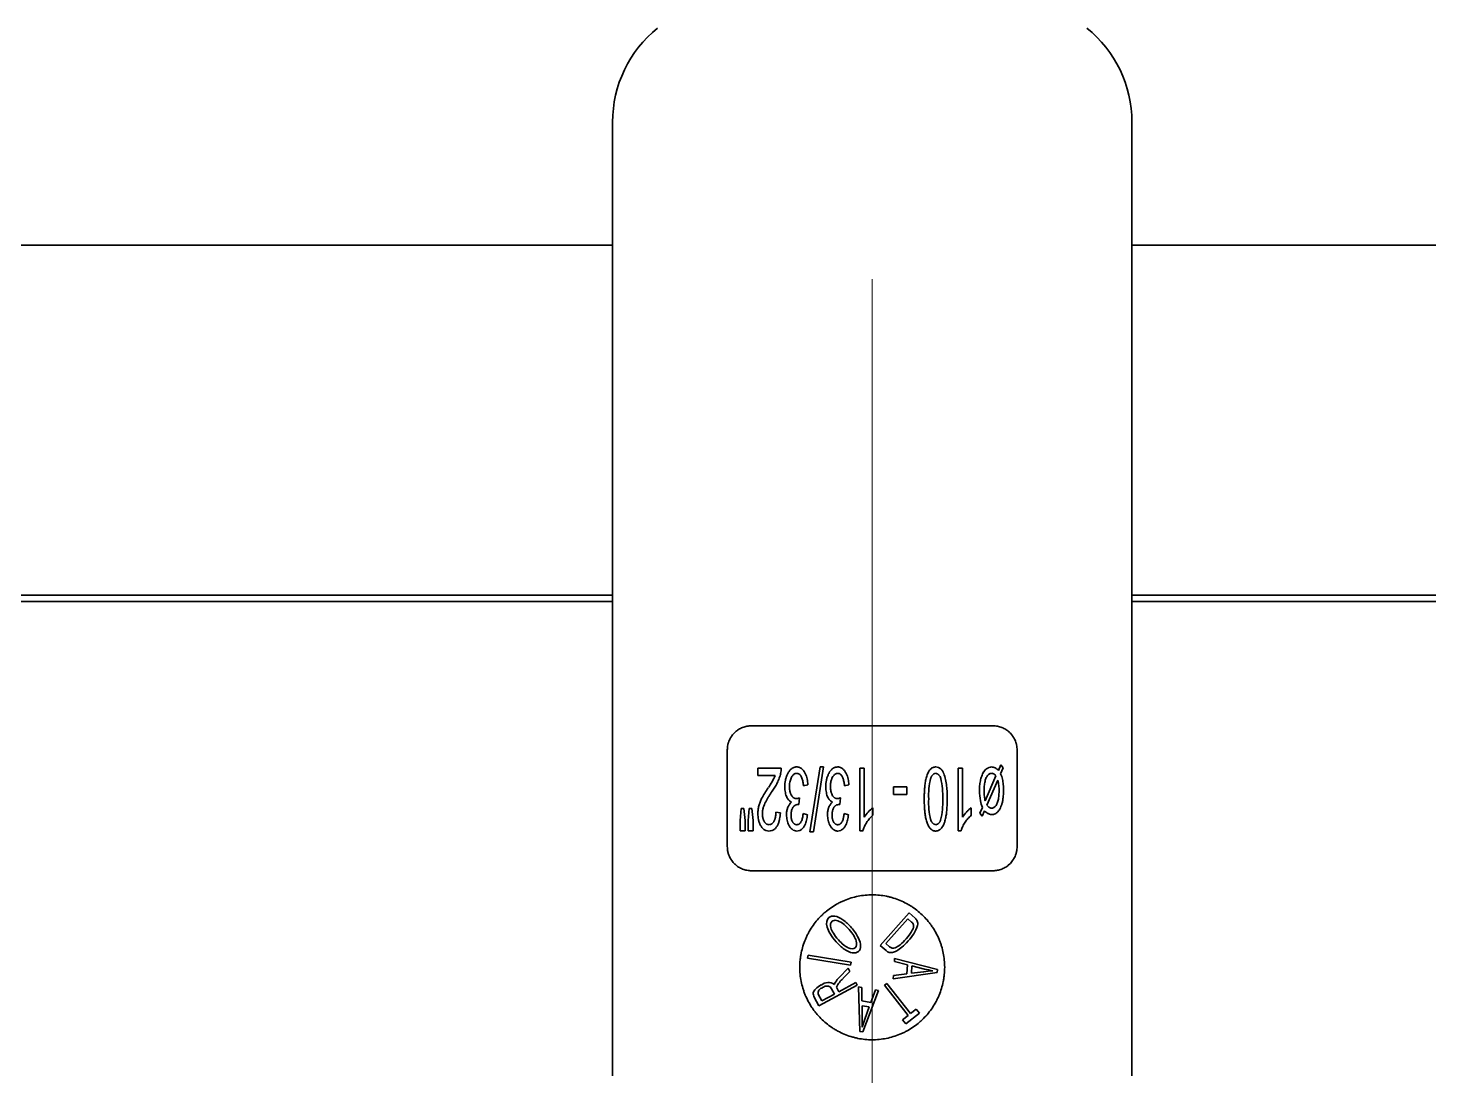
# Model space of a CAD drawing. Extents: x 5819 to 10669, y -850 to 3566.
# Drawn here: x 8625.2 to 8683.2, y 2379.1 to 2422.5 of the extents above; entities that cross this region are included whole.
import ezdxf

# ---------------------------------------------------------------- set-up
doc = ezdxf.new("R2010")
doc.units = 0
doc.header["$LTSCALE"] = 5
doc.layers.get('0').update_dxf_attribs({"linetype": 'CONTINUOUS', "lineweight": 0})
doc.layers.add('1', color=7, linetype='CONTINUOUS', true_color=0xffffff)

msp = doc.modelspace()

# ---------------------------------------------------------------- linework, layer by layer
at = {"color": 4}
msp.add_line((8660.173, 2412.126), (8660.173, 2312.126), dxfattribs=at)
at = {"layer": '1', "color": 7, "linetype": 'Continuous', "lineweight": 35}
for p, q in [((8649.423, 2418.626), (8649.423, 2379.126)), ((8670.923, 2379.126), (8670.923, 2418.626)), ((8649.423, 2413.526), (8611.974, 2413.526)), ((9198.073, 2413.526), (8670.923, 2413.526)), ((8649.423, 2399.037), (8404.413, 2399.037)), ((8649.423, 2398.778), (8404.413, 2398.778)), ((8850.538, 2399.037), (8670.923, 2399.037)), ((8850.551, 2398.778), (8670.923, 2398.778)), ((8665.173, 2393.626), (8655.173, 2393.626)), ((8654.173, 2388.626), (8654.173, 2392.626)), ((8666.173, 2392.626), (8666.173, 2388.626)), ((8655.439, 2391.879), (8656.404, 2391.879)), ((8655.439, 2391.879), (8655.439, 2391.571)), ((8656.154, 2391.571), (8655.439, 2391.571)), ((8657.593, 2389.235), (8658.015, 2391.922)), ((8658.159, 2391.922), (8657.737, 2389.235)), ((8658.015, 2391.922), (8658.159, 2391.922)), ((8659.664, 2391.879), (8659.842, 2391.879)), ((8659.664, 2391.879), (8659.664, 2389.279)), ((8659.842, 2389.845), (8659.842, 2391.879)), ((8663.734, 2391.879), (8663.912, 2391.879)), ((8663.734, 2391.879), (8663.734, 2389.279)), ((8663.912, 2389.845), (8663.912, 2391.879)), ((8664.85, 2390.513), (8665.296, 2391.548)), ((8665.397, 2391.778), (8665.5, 2392.017)), ((8665.595, 2391.89), (8665.488, 2391.643)), ((8665.5, 2392.017), (8665.595, 2391.89)), ((8657.509, 2391.189), (8657.331, 2391.147)), ((8659.206, 2391.189), (8659.027, 2391.147)), ((8661.051, 2391.098), (8661.602, 2391.098)), ((8661.051, 2391.098), (8661.051, 2390.777)), ((8661.602, 2390.777), (8661.602, 2391.098)), ((8665.375, 2391.381), (8664.925, 2390.341)), ((8657.137, 2390.366), (8657.157, 2390.646)), ((8658.833, 2390.367), (8658.853, 2390.646)), ((8661.602, 2390.777), (8661.051, 2390.777)), ((8654.705, 2389.705), (8654.753, 2390.2)), ((8654.753, 2390.2), (8654.86, 2390.2)), ((8654.86, 2390.2), (8654.909, 2389.705)), ((8655.034, 2389.705), (8655.08, 2390.2)), ((8655.08, 2390.2), (8655.189, 2390.2)), ((8655.189, 2390.2), (8655.238, 2389.705)), ((8656.186, 2390.053), (8656.37, 2390.02)), ((8657.313, 2390), (8657.492, 2389.942)), ((8659.01, 2390), (8659.188, 2389.942)), ((8660.201, 2389.92), (8660.201, 2390.229)), ((8664.271, 2389.92), (8664.271, 2390.229)), ((8664.63, 2390.004), (8664.737, 2390.25)), ((8664.727, 2389.879), (8664.63, 2390.004)), ((8664.824, 2390.106), (8664.727, 2389.879)), ((8654.705, 2389.705), (8654.705, 2389.279)), ((8654.909, 2389.279), (8654.705, 2389.279)), ((8654.909, 2389.279), (8654.909, 2389.705)), ((8655.034, 2389.705), (8655.034, 2389.279)), ((8655.238, 2389.279), (8655.034, 2389.279)), ((8655.238, 2389.279), (8655.238, 2389.705)), ((8657.737, 2389.235), (8657.593, 2389.235)), ((8659.778, 2389.279), (8659.664, 2389.279)), ((8663.852, 2389.279), (8663.734, 2389.279)), ((8655.173, 2387.626), (8665.173, 2387.626)), ((8661.705, 2385.878), (8660.506, 2384.535)), ((8661.948, 2385.661), (8661.705, 2385.878)), ((8660.737, 2384.614), (8661.652, 2385.64)), ((8661.652, 2385.64), (8661.806, 2385.502)), ((8660.891, 2384.477), (8660.737, 2384.614)), ((8657.519, 2384.127), (8657.5, 2384.01)), ((8657.5, 2384.01), (8659.275, 2383.716)), ((8659.295, 2383.834), (8657.519, 2384.127)), ((8660.506, 2384.535), (8660.748, 2384.319)), ((8661.089, 2383.866), (8661.097, 2383.992)), ((8662.872, 2383.535), (8661.097, 2383.992)), ((8659.173, 2383.584), (8658.81, 2383.209)), ((8658.97, 2383.171), (8659.244, 2383.454)), ((8659.244, 2383.454), (8659.173, 2383.584)), ((8659.275, 2383.716), (8659.295, 2383.834)), ((8661.045, 2383.151), (8662.864, 2383.408)), ((8661.089, 2383.866), (8661.627, 2383.735)), ((8661.627, 2383.735), (8661.604, 2383.357)), ((8661.799, 2383.382), (8661.818, 2383.687)), ((8662.303, 2383.444), (8661.799, 2383.382)), ((8661.818, 2383.687), (8662.34, 2383.556)), ((8662.872, 2383.535), (8662.864, 2383.408)), ((8657.964, 2382.033), (8659.549, 2382.887)), ((8659.492, 2382.992), (8658.788, 2382.613)), ((8659.549, 2382.887), (8659.492, 2382.992)), ((8660.776, 2382.956), (8660.683, 2382.882)), ((8660.683, 2382.882), (8661.666, 2381.636)), ((8661.76, 2381.71), (8660.776, 2382.956)), ((8661.045, 2383.151), (8661.053, 2383.287)), ((8661.604, 2383.357), (8661.053, 2383.287)), ((8657.775, 2382.385), (8657.964, 2382.033)), ((8658.083, 2382.233), (8657.933, 2382.511)), ((8658.607, 2382.515), (8658.083, 2382.233)), ((8658.486, 2382.74), (8658.607, 2382.515)), ((8658.788, 2382.613), (8658.718, 2382.743)), ((8659.739, 2382.788), (8659.605, 2382.811)), ((8659.605, 2382.811), (8659.66, 2380.975)), ((8659.739, 2382.788), (8659.748, 2382.234)), ((8659.786, 2380.953), (8660.435, 2382.667)), ((8660.311, 2382.689), (8660.121, 2382.169)), ((8660.435, 2382.667), (8660.311, 2382.689)), ((8660.121, 2382.169), (8659.748, 2382.234)), ((8659.751, 2382.037), (8659.758, 2381.529)), ((8659.751, 2382.037), (8660.053, 2381.984)), ((8660.053, 2381.984), (8659.865, 2381.479)), ((8661.565, 2381.285), (8662.124, 2381.727)), ((8661.992, 2381.893), (8661.76, 2381.71)), ((8662.124, 2381.727), (8661.992, 2381.893)), ((8661.666, 2381.636), (8661.433, 2381.452)), ((8661.433, 2381.452), (8661.565, 2381.285)), ((8659.66, 2380.975), (8659.786, 2380.953))]:
    msp.add_line(p, q, dxfattribs=at)
for centre, radius, start, end in [((8654.423, 2418.626), 5, 128.84919, 180), ((8665.923, 2418.626), 5, 0, 51.15081), ((8660.553, 2385.825), 1.569, 315.14192, 342.82686), ((8661.631, 2385.306), 0.263, 17.1388, 48.26053), ((8661.678, 2385.358), 0.405, 27.09574, 48.26053), ((8661.741, 2385.434), 0.317, 346.88666, 20.10219), ((8661.044, 2384.648), 0.23, 228.26053, 291.43919), ((8663.375, 2375.403), 8.112, 94.91608, 97.59112), ((8663.385, 2387.727), 4.3, 255.9385, 260.55707), ((8658.354, 2382.534), 0.462, 56.34061, 129.25668), ((8658.986, 2382.814), 0.39, 149.00497, 164.36472), ((8659.857, 2382.193), 1.459, 135.87496, 145.744), ((8659.537, 2382.43), 0.922, 127.44136, 155.80183), ((8658.164, 2382.551), 0.235, 101.89723, 189.98081), ((8658.894, 2382.837), 0.2, 188.34473, 208.311), ((8651.648, 2381.348), 8.112, 358.60352, 1.27856), ((8663.896, 2379.982), 4.3, 159.62594, 164.24451)]:
    msp.add_arc(centre, radius, start, end, dxfattribs=at)
for points, knots in [([(8654.173, 2392.626), (8654.173, 2392.698), (8654.18, 2392.768), (8654.199, 2392.853), (8654.203, 2392.87), (8654.212, 2392.904), (8654.217, 2392.921), (8654.233, 2392.97), (8654.246, 2393.002), (8654.274, 2393.065), (8654.289, 2393.095), (8654.314, 2393.139), (8654.323, 2393.153), (8654.341, 2393.181), (8654.35, 2393.195), (8654.399, 2393.263), (8654.442, 2393.312), (8654.501, 2393.367), (8654.513, 2393.378), (8654.537, 2393.398), (8654.55, 2393.409), (8654.588, 2393.438), (8654.614, 2393.456), (8654.694, 2393.506), (8654.75, 2393.534), (8654.837, 2393.569), (8654.867, 2393.579), (8654.926, 2393.596), (8654.957, 2393.603), (8655.048, 2393.62), (8655.11, 2393.626), (8655.173, 2393.626)], [0, 0, 0, 0, 0.125, 0.125, 0.15625, 0.15625, 0.1875, 0.1875, 0.25, 0.25, 0.3125, 0.3125, 0.34375, 0.34375, 0.375, 0.375, 0.5, 0.5, 0.53125, 0.53125, 0.5625, 0.5625, 0.625, 0.625, 0.75, 0.75, 0.8125, 0.8125, 0.875, 0.875, 1, 1, 1, 1]), ([(8666.173, 2392.626), (8666.173, 2392.698), (8666.165, 2392.768), (8666.147, 2392.853), (8666.143, 2392.87), (8666.134, 2392.904), (8666.129, 2392.921), (8666.112, 2392.97), (8666.1, 2393.002), (8666.072, 2393.065), (8666.057, 2393.095), (8666.032, 2393.139), (8666.023, 2393.153), (8666.005, 2393.181), (8665.995, 2393.195), (8665.947, 2393.263), (8665.904, 2393.312), (8665.845, 2393.367), (8665.833, 2393.378), (8665.808, 2393.398), (8665.796, 2393.409), (8665.758, 2393.438), (8665.732, 2393.456), (8665.652, 2393.506), (8665.596, 2393.534), (8665.508, 2393.569), (8665.479, 2393.579), (8665.419, 2393.596), (8665.389, 2393.603), (8665.298, 2393.62), (8665.236, 2393.626), (8665.173, 2393.626)], [0, 0, 0, 0, 0.125, 0.125, 0.15625, 0.15625, 0.1875, 0.1875, 0.25, 0.25, 0.3125, 0.3125, 0.34375, 0.34375, 0.375, 0.375, 0.5, 0.5, 0.53125, 0.53125, 0.5625, 0.5625, 0.625, 0.625, 0.75, 0.75, 0.8125, 0.8125, 0.875, 0.875, 1, 1, 1, 1]), ([(8655.872, 2391.071), (8655.929, 2391.147), (8655.981, 2391.228), (8656.075, 2391.394), (8656.118, 2391.481), (8656.156, 2391.57)], [0, 0, 0, 0, 0.5, 0.5, 1, 1, 1, 1]), ([(8656.383, 2391.656), (8656.366, 2391.588), (8656.346, 2391.521), (8656.299, 2391.391), (8656.246, 2391.264), (8656.18, 2391.144), (8656.126, 2391.056), (8656.107, 2391.027), (8656.069, 2390.97), (8656.049, 2390.942), (8656.028, 2390.915)], [0, 0, 0, 0, 0.25, 0.25, 0.5, 0.75, 0.75, 0.875, 0.875, 1, 1, 1, 1]), ([(8657.048, 2391.922), (8657.026, 2391.922), (8656.994, 2391.92), (8656.963, 2391.913), (8656.943, 2391.907), (8656.933, 2391.904), (8656.903, 2391.892), (8656.884, 2391.883), (8656.856, 2391.866), (8656.847, 2391.86), (8656.83, 2391.847), (8656.822, 2391.84), (8656.797, 2391.818), (8656.782, 2391.803), (8656.754, 2391.771), (8656.74, 2391.754), (8656.715, 2391.718), (8656.703, 2391.7), (8656.681, 2391.662), (8656.671, 2391.642), (8656.643, 2391.584), (8656.627, 2391.543), (8656.606, 2391.48), (8656.6, 2391.459), (8656.589, 2391.416), (8656.584, 2391.395), (8656.563, 2391.286), (8656.556, 2391.198), (8656.556, 2391.11)], [0, 0, 0, 0, 0.0625, 0.09375, 0.09375, 0.125, 0.125, 0.1875, 0.1875, 0.21875, 0.21875, 0.25, 0.25, 0.3125, 0.3125, 0.375, 0.375, 0.4375, 0.4375, 0.5, 0.5, 0.625, 0.625, 0.6875, 0.6875, 0.75, 0.75, 1, 1, 1, 1]), ([(8657.331, 2391.147), (8657.325, 2391.2), (8657.317, 2391.253), (8657.301, 2391.331), (8657.295, 2391.357), (8657.281, 2391.409), (8657.273, 2391.434), (8657.254, 2391.484), (8657.243, 2391.508), (8657.224, 2391.543), (8657.217, 2391.554), (8657.201, 2391.576), (8657.193, 2391.587), (8657.175, 2391.606), (8657.165, 2391.615), (8657.149, 2391.626), (8657.144, 2391.63), (8657.133, 2391.637), (8657.127, 2391.64), (8657.109, 2391.648), (8657.097, 2391.652), (8657.072, 2391.657), (8657.059, 2391.659), (8657.046, 2391.659)], [0, 0, 0, 0, 0.25, 0.25, 0.375, 0.375, 0.5, 0.5, 0.625, 0.625, 0.6875, 0.6875, 0.75, 0.75, 0.8125, 0.8125, 0.84375, 0.84375, 0.875, 0.875, 0.9375, 0.9375, 1, 1, 1, 1]), ([(8657.509, 2391.189), (8657.507, 2391.229), (8657.504, 2391.269), (8657.493, 2391.347), (8657.487, 2391.386), (8657.47, 2391.464), (8657.459, 2391.502), (8657.441, 2391.558), (8657.434, 2391.577), (8657.419, 2391.614), (8657.411, 2391.632), (8657.385, 2391.686), (8657.365, 2391.721), (8657.33, 2391.769), (8657.318, 2391.784), (8657.298, 2391.806), (8657.291, 2391.813), (8657.276, 2391.827), (8657.269, 2391.834), (8657.246, 2391.853), (8657.231, 2391.864), (8657.205, 2391.88), (8657.197, 2391.885), (8657.179, 2391.893), (8657.153, 2391.905), (8657.125, 2391.913), (8657.096, 2391.919), (8657.087, 2391.92), (8657.067, 2391.922), (8657.057, 2391.922), (8657.048, 2391.922)], [0, 0, 0, 0, 0.125, 0.125, 0.25, 0.25, 0.375, 0.375, 0.4375, 0.4375, 0.5, 0.5, 0.625, 0.625, 0.6875, 0.6875, 0.71875, 0.71875, 0.75, 0.75, 0.8125, 0.8125, 0.84375, 0.84375, 0.875, 0.9375, 0.9375, 0.96875, 0.96875, 1, 1, 1, 1]), ([(8658.744, 2391.922), (8658.722, 2391.922), (8658.69, 2391.919), (8658.658, 2391.912), (8658.637, 2391.906), (8658.626, 2391.903), (8658.596, 2391.891), (8658.577, 2391.881), (8658.549, 2391.863), (8658.54, 2391.857), (8658.523, 2391.844), (8658.514, 2391.837), (8658.49, 2391.815), (8658.475, 2391.799), (8658.446, 2391.766), (8658.433, 2391.749), (8658.414, 2391.722), (8658.408, 2391.713), (8658.397, 2391.694), (8658.38, 2391.666), (8658.365, 2391.638), (8658.337, 2391.579), (8658.321, 2391.538), (8658.301, 2391.476), (8658.295, 2391.455), (8658.284, 2391.412), (8658.28, 2391.391), (8658.259, 2391.284), (8658.253, 2391.197), (8658.253, 2391.11)], [0, 0, 0, 0, 0.0625, 0.09375, 0.09375, 0.125, 0.125, 0.1875, 0.1875, 0.21875, 0.21875, 0.25, 0.25, 0.3125, 0.3125, 0.375, 0.375, 0.40625, 0.40625, 0.4375, 0.5, 0.5, 0.625, 0.625, 0.6875, 0.6875, 0.75, 0.75, 1, 1, 1, 1]), ([(8658.742, 2391.659), (8658.728, 2391.659), (8658.714, 2391.657), (8658.686, 2391.65), (8658.673, 2391.645), (8658.648, 2391.633), (8658.636, 2391.625), (8658.613, 2391.608), (8658.602, 2391.599), (8658.582, 2391.579), (8658.573, 2391.568), (8658.556, 2391.546), (8658.548, 2391.534), (8658.526, 2391.498), (8658.513, 2391.473), (8658.497, 2391.434), (8658.492, 2391.42), (8658.483, 2391.393), (8658.479, 2391.38), (8658.467, 2391.339), (8658.461, 2391.311), (8658.447, 2391.228), (8658.443, 2391.172), (8658.443, 2391.116)], [0, 0, 0, 0, 0.0625, 0.0625, 0.125, 0.125, 0.1875, 0.1875, 0.25, 0.25, 0.3125, 0.3125, 0.375, 0.375, 0.5, 0.5, 0.5625, 0.5625, 0.625, 0.625, 0.75, 0.75, 1, 1, 1, 1]), ([(8659.206, 2391.189), (8659.201, 2391.268), (8659.192, 2391.346), (8659.167, 2391.461), (8659.157, 2391.498), (8659.138, 2391.554), (8659.132, 2391.573), (8659.117, 2391.61), (8659.109, 2391.628), (8659.083, 2391.682), (8659.064, 2391.717), (8659.029, 2391.765), (8659.016, 2391.781), (8658.99, 2391.811), (8658.976, 2391.824), (8658.954, 2391.844), (8658.946, 2391.85), (8658.93, 2391.862), (8658.922, 2391.867), (8658.896, 2391.883), (8658.879, 2391.892), (8658.851, 2391.903), (8658.842, 2391.907), (8658.823, 2391.912), (8658.813, 2391.915), (8658.784, 2391.92), (8658.764, 2391.922), (8658.744, 2391.922)], [0, 0, 0, 0, 0.25, 0.25, 0.375, 0.375, 0.4375, 0.4375, 0.5, 0.5, 0.625, 0.625, 0.6875, 0.6875, 0.75, 0.75, 0.78125, 0.78125, 0.8125, 0.8125, 0.875, 0.875, 0.90625, 0.90625, 0.9375, 0.9375, 1, 1, 1, 1]), ([(8662.327, 2390.596), (8662.327, 2390.661), (8662.328, 2390.725), (8662.331, 2390.853), (8662.334, 2390.917), (8662.342, 2391.045), (8662.348, 2391.108), (8662.363, 2391.236), (8662.372, 2391.299), (8662.391, 2391.393), (8662.397, 2391.425), (8662.413, 2391.487), (8662.422, 2391.517), (8662.441, 2391.578), (8662.452, 2391.609), (8662.478, 2391.668), (8662.492, 2391.696), (8662.516, 2391.738), (8662.524, 2391.751), (8662.543, 2391.778), (8662.552, 2391.79), (8662.573, 2391.814), (8662.583, 2391.826), (8662.606, 2391.848), (8662.619, 2391.858), (8662.644, 2391.877), (8662.658, 2391.885), (8662.679, 2391.895), (8662.686, 2391.899), (8662.701, 2391.905), (8662.708, 2391.907), (8662.731, 2391.914), (8662.746, 2391.918), (8662.777, 2391.922), (8662.792, 2391.922), (8662.808, 2391.922)], [0, 0, 0, 0, 0.125, 0.125, 0.25, 0.25, 0.375, 0.375, 0.5, 0.5, 0.5625, 0.5625, 0.625, 0.625, 0.6875, 0.6875, 0.75, 0.75, 0.78125, 0.78125, 0.8125, 0.8125, 0.84375, 0.84375, 0.875, 0.875, 0.90625, 0.90625, 0.921875, 0.921875, 0.9375, 0.9375, 0.96875, 0.96875, 1, 1, 1, 1]), ([(8662.8, 2391.663), (8662.775, 2391.657), (8662.751, 2391.647), (8662.717, 2391.627), (8662.706, 2391.62), (8662.686, 2391.604), (8662.676, 2391.595), (8662.658, 2391.577), (8662.65, 2391.567), (8662.634, 2391.545), (8662.62, 2391.523), (8662.609, 2391.499), (8662.6, 2391.475), (8662.596, 2391.462), (8662.593, 2391.449)], [0, 0, 0, 0, 0.25, 0.25, 0.375, 0.375, 0.5, 0.5, 0.625, 0.625, 0.75, 0.875, 0.875, 1, 1, 1, 1]), ([(8663.009, 2391.45), (8663.003, 2391.476), (8662.994, 2391.501), (8662.975, 2391.535), (8662.968, 2391.546), (8662.952, 2391.567), (8662.943, 2391.577), (8662.93, 2391.591), (8662.925, 2391.596), (8662.915, 2391.604), (8662.91, 2391.609), (8662.895, 2391.621), (8662.873, 2391.635), (8662.85, 2391.646), (8662.826, 2391.656), (8662.814, 2391.66), (8662.801, 2391.663)], [0, 0, 0, 0, 0.25, 0.25, 0.375, 0.375, 0.5, 0.5, 0.5625, 0.5625, 0.625, 0.625, 0.75, 0.875, 0.875, 1, 1, 1, 1]), ([(8662.808, 2391.924), (8662.845, 2391.919), (8662.88, 2391.91), (8662.931, 2391.888), (8662.948, 2391.88), (8662.979, 2391.86), (8662.994, 2391.85), (8663.015, 2391.832), (8663.022, 2391.826), (8663.036, 2391.813), (8663.042, 2391.807), (8663.061, 2391.786), (8663.084, 2391.757), (8663.103, 2391.725), (8663.115, 2391.699), (8663.119, 2391.691), (8663.126, 2391.673), (8663.13, 2391.664), (8663.132, 2391.655)], [0, 0, 0, 0, 0.25, 0.25, 0.375, 0.375, 0.5, 0.5, 0.5625, 0.5625, 0.625, 0.625, 0.75, 0.875, 0.875, 0.9375, 0.9375, 1, 1, 1, 1]), ([(8663.138, 2391.657), (8663.192, 2391.484), (8663.23, 2391.31), (8663.263, 2391.045), (8663.271, 2390.956), (8663.277, 2390.777), (8663.276, 2390.687), (8663.272, 2390.597)], [0, 0, 0, 0, 0.5, 0.5, 0.75, 0.75, 1, 1, 1, 1]), ([(8664.619, 2390.939), (8664.615, 2391.008), (8664.616, 2391.075), (8664.626, 2391.21), (8664.636, 2391.277), (8664.657, 2391.376), (8664.665, 2391.409), (8664.684, 2391.474), (8664.694, 2391.506), (8664.729, 2391.601), (8664.755, 2391.662), (8664.786, 2391.721)], [0, 0, 0, 0, 0.25, 0.25, 0.5, 0.5, 0.625, 0.625, 0.75, 0.75, 1, 1, 1, 1]), ([(8664.788, 2391.72), (8664.806, 2391.751), (8664.827, 2391.778), (8664.857, 2391.809), (8664.864, 2391.814), (8664.876, 2391.826), (8664.883, 2391.831), (8664.903, 2391.847), (8664.931, 2391.866), (8664.96, 2391.881), (8664.983, 2391.891), (8664.991, 2391.894), (8665.006, 2391.9), (8665.014, 2391.902), (8665.053, 2391.914), (8665.085, 2391.919), (8665.117, 2391.921)], [0, 0, 0, 0, 0.25, 0.25, 0.3125, 0.3125, 0.375, 0.375, 0.5, 0.625, 0.625, 0.6875, 0.6875, 0.75, 0.75, 1, 1, 1, 1]), ([(8665.117, 2391.921), (8665.144, 2391.92), (8665.17, 2391.916), (8665.208, 2391.906), (8665.221, 2391.902), (8665.246, 2391.893), (8665.258, 2391.887), (8665.294, 2391.869), (8665.317, 2391.855), (8665.349, 2391.829), (8665.359, 2391.82), (8665.379, 2391.8), (8665.388, 2391.789), (8665.397, 2391.778)], [0, 0, 0, 0, 0.25, 0.25, 0.375, 0.375, 0.5, 0.5, 0.75, 0.75, 0.875, 0.875, 1, 1, 1, 1]), ([(8665.296, 2391.548), (8665.286, 2391.564), (8665.275, 2391.579), (8665.256, 2391.598), (8665.25, 2391.604), (8665.236, 2391.616), (8665.221, 2391.626), (8665.206, 2391.634), (8665.19, 2391.642), (8665.182, 2391.645), (8665.157, 2391.654), (8665.14, 2391.657), (8665.123, 2391.659)], [0, 0, 0, 0, 0.25, 0.25, 0.375, 0.375, 0.5, 0.625, 0.625, 0.75, 0.75, 1, 1, 1, 1]), ([(8656.826, 2390.47), (8656.808, 2390.478), (8656.773, 2390.497), (8656.723, 2390.539), (8656.677, 2390.595), (8656.635, 2390.668), (8656.601, 2390.756), (8656.576, 2390.859), (8656.56, 2390.976), (8656.556, 2391.063), (8656.556, 2391.11)], [0, 0, 0, 0, 0.122262, 0.247653, 0.373044, 0.498435, 0.623827, 0.749218, 0.874609, 1, 1, 1, 1]), ([(8656.746, 2391.116), (8656.746, 2391.061), (8656.75, 2391.008), (8656.764, 2390.929), (8656.769, 2390.903), (8656.78, 2390.865), (8656.784, 2390.852), (8656.793, 2390.826), (8656.798, 2390.814), (8656.814, 2390.776), (8656.826, 2390.753), (8656.848, 2390.719), (8656.855, 2390.709), (8656.872, 2390.688), (8656.881, 2390.678), (8656.901, 2390.66), (8656.911, 2390.652), (8656.933, 2390.637), (8656.945, 2390.631), (8656.968, 2390.621), (8656.981, 2390.617), (8657, 2390.613), (8657.007, 2390.612), (8657.02, 2390.611), (8657.026, 2390.61), (8657.033, 2390.61)], [0, 0, 0, 0, 0.25, 0.25, 0.375, 0.375, 0.4375, 0.4375, 0.5, 0.5, 0.625, 0.625, 0.6875, 0.6875, 0.75, 0.75, 0.8125, 0.8125, 0.875, 0.875, 0.9375, 0.9375, 0.96875, 0.96875, 1, 1, 1, 1]), ([(8658.523, 2390.47), (8658.505, 2390.478), (8658.469, 2390.497), (8658.418, 2390.54), (8658.372, 2390.597), (8658.331, 2390.67), (8658.297, 2390.758), (8658.272, 2390.86), (8658.256, 2390.977), (8658.253, 2391.064), (8658.253, 2391.11)], [0, 0, 0, 0, 0.122256, 0.247648, 0.37304, 0.498432, 0.623824, 0.749216, 0.874608, 1, 1, 1, 1]), ([(8658.443, 2391.116), (8658.443, 2391.062), (8658.447, 2391.009), (8658.46, 2390.931), (8658.465, 2390.906), (8658.476, 2390.867), (8658.48, 2390.855), (8658.488, 2390.829), (8658.493, 2390.817), (8658.508, 2390.78), (8658.52, 2390.756), (8658.542, 2390.722), (8658.55, 2390.711), (8658.566, 2390.69), (8658.576, 2390.68), (8658.595, 2390.662), (8658.605, 2390.654), (8658.622, 2390.642), (8658.628, 2390.639), (8658.639, 2390.632), (8658.645, 2390.629), (8658.663, 2390.621), (8658.676, 2390.617), (8658.696, 2390.613), (8658.702, 2390.612), (8658.716, 2390.611), (8658.722, 2390.61), (8658.729, 2390.61)], [0, 0, 0, 0, 0.25, 0.25, 0.375, 0.375, 0.4375, 0.4375, 0.5, 0.5, 0.625, 0.625, 0.6875, 0.6875, 0.75, 0.75, 0.8125, 0.8125, 0.84375, 0.84375, 0.875, 0.875, 0.9375, 0.9375, 0.96875, 0.96875, 1, 1, 1, 1]), ([(8665.424, 2390.935), (8665.426, 2391.011), (8665.422, 2391.086), (8665.406, 2391.235), (8665.393, 2391.308), (8665.375, 2391.381)], [0, 0, 0, 0, 0.5, 0.5, 1, 1, 1, 1]), ([(8655.44, 2389.99), (8655.44, 2390.045), (8655.444, 2390.099), (8655.457, 2390.207), (8655.467, 2390.26), (8655.487, 2390.338), (8655.494, 2390.364), (8655.51, 2390.416), (8655.519, 2390.442), (8655.548, 2390.518), (8655.57, 2390.567), (8655.595, 2390.614)], [0, 0, 0, 0, 0.25, 0.25, 0.5, 0.5, 0.625, 0.625, 0.75, 0.75, 1, 1, 1, 1]), ([(8656.028, 2390.915), (8655.98, 2390.845), (8655.933, 2390.774), (8655.866, 2390.665), (8655.844, 2390.628), (8655.801, 2390.554), (8655.781, 2390.517), (8655.722, 2390.403), (8655.688, 2390.325), (8655.658, 2390.22), (8655.652, 2390.199), (8655.643, 2390.156), (8655.639, 2390.135), (8655.629, 2390.07), (8655.625, 2390.026), (8655.625, 2389.982)], [0, 0, 0, 0, 0.25, 0.25, 0.375, 0.375, 0.5, 0.5, 0.75, 0.75, 0.8125, 0.8125, 0.875, 0.875, 1, 1, 1, 1]), ([(8656.628, 2389.942), (8656.625, 2389.992), (8656.627, 2390.04), (8656.637, 2390.112), (8656.642, 2390.136), (8656.655, 2390.184), (8656.662, 2390.207), (8656.688, 2390.275), (8656.71, 2390.318), (8656.762, 2390.399), (8656.792, 2390.436), (8656.826, 2390.47)], [0, 0, 0, 0, 0.25, 0.25, 0.375, 0.375, 0.5, 0.5, 0.75, 0.75, 1, 1, 1, 1]), ([(8656.812, 2389.936), (8656.812, 2389.986), (8656.816, 2390.036), (8656.831, 2390.108), (8656.837, 2390.132), (8656.85, 2390.167), (8656.854, 2390.179), (8656.865, 2390.201), (8656.876, 2390.223), (8656.889, 2390.244), (8656.903, 2390.264), (8656.911, 2390.274), (8656.935, 2390.301), (8656.953, 2390.317), (8656.979, 2390.333), (8656.984, 2390.336), (8656.995, 2390.342), (8657.011, 2390.351), (8657.039, 2390.361), (8657.062, 2390.366), (8657.086, 2390.37), (8657.098, 2390.371), (8657.11, 2390.37)], [0, 0, 0, 0, 0.25, 0.25, 0.375, 0.375, 0.4375, 0.4375, 0.5, 0.5625, 0.5625, 0.625, 0.625, 0.75, 0.75, 0.78125, 0.78125, 0.8125, 0.875, 0.9375, 0.9375, 1, 1, 1, 1]), ([(8657.033, 2390.61), (8657.055, 2390.612), (8657.076, 2390.616), (8657.117, 2390.628), (8657.137, 2390.636), (8657.157, 2390.646)], [0, 0, 0, 0, 0.5, 0.5, 1, 1, 1, 1]), ([(8657.137, 2390.366), (8657.132, 2390.368), (8657.128, 2390.368), (8657.118, 2390.37), (8657.114, 2390.37), (8657.109, 2390.371)], [0, 0, 0, 0, 0.5, 0.5, 1, 1, 1, 1]), ([(8658.324, 2389.942), (8658.321, 2389.991), (8658.323, 2390.04), (8658.334, 2390.111), (8658.338, 2390.135), (8658.348, 2390.17), (8658.351, 2390.182), (8658.358, 2390.205), (8658.362, 2390.217), (8658.383, 2390.273), (8658.405, 2390.316), (8658.438, 2390.367), (8658.445, 2390.377), (8658.459, 2390.397), (8658.481, 2390.426), (8658.505, 2390.453), (8658.523, 2390.47)], [0, 0, 0, 0, 0.25, 0.25, 0.375, 0.375, 0.4375, 0.4375, 0.5, 0.5, 0.75, 0.75, 0.8125, 0.8125, 0.875, 1, 1, 1, 1]), ([(8658.807, 2390.37), (8658.782, 2390.371), (8658.758, 2390.367), (8658.729, 2390.358), (8658.723, 2390.356), (8658.711, 2390.352), (8658.695, 2390.345), (8658.679, 2390.336), (8658.658, 2390.322), (8658.648, 2390.314), (8658.63, 2390.298), (8658.621, 2390.29), (8658.605, 2390.271), (8658.598, 2390.262), (8658.583, 2390.241), (8658.577, 2390.231), (8658.559, 2390.199), (8658.549, 2390.177), (8658.537, 2390.142), (8658.534, 2390.13), (8658.527, 2390.106), (8658.524, 2390.094), (8658.512, 2390.034), (8658.508, 2389.986), (8658.508, 2389.936)], [0, 0, 0, 0, 0.125, 0.125, 0.15625, 0.15625, 0.1875, 0.25, 0.25, 0.3125, 0.3125, 0.375, 0.375, 0.4375, 0.4375, 0.5, 0.5, 0.625, 0.625, 0.6875, 0.6875, 0.75, 0.75, 1, 1, 1, 1]), ([(8658.729, 2390.61), (8658.751, 2390.612), (8658.772, 2390.616), (8658.803, 2390.625), (8658.813, 2390.628), (8658.833, 2390.636), (8658.843, 2390.641), (8658.853, 2390.646)], [0, 0, 0, 0, 0.5, 0.5, 0.75, 0.75, 1, 1, 1, 1]), ([(8662.327, 2390.596), (8662.327, 2390.533), (8662.328, 2390.469), (8662.331, 2390.341), (8662.334, 2390.277), (8662.342, 2390.15), (8662.347, 2390.086), (8662.362, 2389.96), (8662.371, 2389.896), (8662.396, 2389.772), (8662.411, 2389.71), (8662.441, 2389.62), (8662.452, 2389.59), (8662.476, 2389.531), (8662.49, 2389.502), (8662.513, 2389.46), (8662.521, 2389.446), (8662.539, 2389.419), (8662.548, 2389.406), (8662.578, 2389.369), (8662.6, 2389.347), (8662.631, 2389.323), (8662.638, 2389.318), (8662.651, 2389.31), (8662.672, 2389.298), (8662.693, 2389.288), (8662.716, 2389.281), (8662.723, 2389.279), (8662.738, 2389.275), (8662.761, 2389.27), (8662.785, 2389.269), (8662.801, 2389.269)], [0, 0, 0, 0, 0.125, 0.125, 0.25, 0.25, 0.375, 0.375, 0.5, 0.5, 0.625, 0.625, 0.6875, 0.6875, 0.75, 0.75, 0.78125, 0.78125, 0.8125, 0.8125, 0.875, 0.875, 0.890625, 0.890625, 0.90625, 0.9375, 0.9375, 0.953125, 0.953125, 0.96875, 1, 1, 1, 1]), ([(8663.276, 2390.596), (8663.276, 2390.532), (8663.275, 2390.468), (8663.272, 2390.34), (8663.269, 2390.276), (8663.261, 2390.149), (8663.255, 2390.085), (8663.24, 2389.958), (8663.231, 2389.894), (8663.213, 2389.801), (8663.206, 2389.769), (8663.191, 2389.708), (8663.182, 2389.677), (8663.168, 2389.631), (8663.162, 2389.616), (8663.151, 2389.586), (8663.146, 2389.571), (8663.127, 2389.527), (8663.113, 2389.498), (8663.089, 2389.457), (8663.081, 2389.443), (8663.063, 2389.417), (8663.044, 2389.392), (8663.023, 2389.368), (8663.006, 2389.352), (8663, 2389.347), (8662.988, 2389.336), (8662.982, 2389.331), (8662.963, 2389.317), (8662.95, 2389.309), (8662.929, 2389.298), (8662.922, 2389.295), (8662.908, 2389.289), (8662.9, 2389.286), (8662.863, 2389.273), (8662.832, 2389.269), (8662.801, 2389.269)], [0, 0, 0, 0, 0.125, 0.125, 0.25, 0.25, 0.375, 0.375, 0.5, 0.5, 0.5625, 0.5625, 0.625, 0.625, 0.65625, 0.65625, 0.6875, 0.6875, 0.75, 0.75, 0.78125, 0.78125, 0.8125, 0.84375, 0.84375, 0.859375, 0.859375, 0.875, 0.875, 0.90625, 0.90625, 0.921875, 0.921875, 0.9375, 0.9375, 1, 1, 1, 1]), ([(8655.896, 2389.269), (8655.858, 2389.269), (8655.822, 2389.274), (8655.777, 2389.289), (8655.768, 2389.292), (8655.751, 2389.3), (8655.725, 2389.312), (8655.701, 2389.327), (8655.678, 2389.344), (8655.67, 2389.35), (8655.656, 2389.363), (8655.648, 2389.369), (8655.628, 2389.39), (8655.615, 2389.404), (8655.59, 2389.435), (8655.579, 2389.451), (8655.558, 2389.484), (8655.548, 2389.502), (8655.521, 2389.555), (8655.506, 2389.592), (8655.487, 2389.649), (8655.481, 2389.669), (8655.471, 2389.708), (8655.467, 2389.728), (8655.455, 2389.787), (8655.45, 2389.828), (8655.442, 2389.908), (8655.441, 2389.949), (8655.441, 2389.99)], [0, 0, 0, 0, 0.125, 0.125, 0.15625, 0.15625, 0.1875, 0.25, 0.25, 0.28125, 0.28125, 0.3125, 0.3125, 0.375, 0.375, 0.4375, 0.4375, 0.5, 0.5, 0.625, 0.625, 0.6875, 0.6875, 0.75, 0.75, 0.875, 0.875, 1, 1, 1, 1]), ([(8655.625, 2389.982), (8655.625, 2389.932), (8655.629, 2389.882), (8655.641, 2389.821), (8655.644, 2389.809), (8655.65, 2389.785), (8655.653, 2389.773), (8655.665, 2389.738), (8655.674, 2389.715), (8655.69, 2389.682), (8655.696, 2389.671), (8655.708, 2389.65), (8655.722, 2389.63), (8655.737, 2389.612), (8655.75, 2389.599), (8655.754, 2389.594), (8655.763, 2389.586), (8655.767, 2389.582), (8655.781, 2389.571), (8655.791, 2389.565), (8655.806, 2389.556), (8655.811, 2389.553), (8655.822, 2389.548), (8655.827, 2389.546), (8655.854, 2389.536), (8655.877, 2389.532), (8655.9, 2389.532)], [0, 0, 0, 0, 0.25, 0.25, 0.3125, 0.3125, 0.375, 0.375, 0.5, 0.5, 0.5625, 0.5625, 0.625, 0.6875, 0.6875, 0.71875, 0.71875, 0.75, 0.75, 0.8125, 0.8125, 0.84375, 0.84375, 0.875, 0.875, 1, 1, 1, 1]), ([(8655.896, 2389.269), (8655.935, 2389.269), (8655.974, 2389.274), (8656.021, 2389.288), (8656.03, 2389.292), (8656.048, 2389.299), (8656.075, 2389.311), (8656.1, 2389.327), (8656.133, 2389.351), (8656.148, 2389.364), (8656.177, 2389.393), (8656.19, 2389.409), (8656.215, 2389.441), (8656.226, 2389.459), (8656.247, 2389.494), (8656.257, 2389.513), (8656.283, 2389.569), (8656.298, 2389.608), (8656.316, 2389.668), (8656.322, 2389.688), (8656.332, 2389.729), (8656.336, 2389.75), (8656.348, 2389.811), (8656.355, 2389.852), (8656.364, 2389.936), (8656.368, 2389.978), (8656.37, 2390.02)], [0, 0, 0, 0, 0.125, 0.125, 0.15625, 0.15625, 0.1875, 0.25, 0.25, 0.3125, 0.3125, 0.375, 0.375, 0.4375, 0.4375, 0.5, 0.5, 0.625, 0.625, 0.6875, 0.6875, 0.75, 0.75, 0.875, 0.875, 1, 1, 1, 1]), ([(8656.186, 2390.053), (8656.185, 2389.997), (8656.182, 2389.942), (8656.169, 2389.859), (8656.164, 2389.832), (8656.154, 2389.791), (8656.15, 2389.778), (8656.142, 2389.751), (8656.137, 2389.738), (8656.127, 2389.712), (8656.121, 2389.7), (8656.109, 2389.675), (8656.102, 2389.663), (8656.08, 2389.628), (8656.063, 2389.607), (8656.038, 2389.584), (8656.033, 2389.58), (8656.023, 2389.572), (8656.006, 2389.56), (8655.989, 2389.551), (8655.97, 2389.544), (8655.964, 2389.542), (8655.952, 2389.538), (8655.933, 2389.534), (8655.913, 2389.532), (8655.9, 2389.532)], [0, 0, 0, 0, 0.25, 0.25, 0.375, 0.375, 0.4375, 0.4375, 0.5, 0.5, 0.5625, 0.5625, 0.625, 0.625, 0.75, 0.75, 0.78125, 0.78125, 0.8125, 0.875, 0.875, 0.90625, 0.90625, 0.9375, 1, 1, 1, 1]), ([(8657.054, 2389.269), (8657.018, 2389.269), (8656.983, 2389.275), (8656.915, 2389.301), (8656.884, 2389.319), (8656.827, 2389.365), (8656.802, 2389.391), (8656.769, 2389.434), (8656.759, 2389.45), (8656.739, 2389.481), (8656.73, 2389.497), (8656.705, 2389.546), (8656.691, 2389.579), (8656.667, 2389.649), (8656.657, 2389.685), (8656.642, 2389.758), (8656.637, 2389.794), (8656.629, 2389.868), (8656.628, 2389.905), (8656.628, 2389.942)], [0, 0, 0, 0, 0.125, 0.125, 0.25, 0.25, 0.375, 0.375, 0.4375, 0.4375, 0.5, 0.5, 0.625, 0.625, 0.75, 0.75, 0.875, 0.875, 1, 1, 1, 1]), ([(8656.812, 2389.936), (8656.812, 2389.893), (8656.815, 2389.849), (8656.826, 2389.785), (8656.831, 2389.764), (8656.843, 2389.722), (8656.851, 2389.701), (8656.864, 2389.671), (8656.869, 2389.662), (8656.88, 2389.643), (8656.885, 2389.633), (8656.904, 2389.606), (8656.918, 2389.59), (8656.938, 2389.573), (8656.942, 2389.569), (8656.95, 2389.563), (8656.955, 2389.56), (8656.968, 2389.551), (8656.978, 2389.546), (8656.992, 2389.54), (8656.997, 2389.539), (8657.008, 2389.536), (8657.013, 2389.534), (8657.028, 2389.531), (8657.039, 2389.53), (8657.05, 2389.53)], [0, 0, 0, 0, 0.25, 0.25, 0.375, 0.375, 0.5, 0.5, 0.5625, 0.5625, 0.625, 0.625, 0.75, 0.75, 0.78125, 0.78125, 0.8125, 0.8125, 0.875, 0.875, 0.90625, 0.90625, 0.9375, 0.9375, 1, 1, 1, 1]), ([(8657.05, 2389.53), (8657.074, 2389.53), (8657.097, 2389.535), (8657.13, 2389.549), (8657.141, 2389.555), (8657.16, 2389.569), (8657.169, 2389.577), (8657.195, 2389.603), (8657.21, 2389.623), (8657.229, 2389.655), (8657.234, 2389.666), (8657.245, 2389.688), (8657.25, 2389.699), (8657.263, 2389.733), (8657.271, 2389.757), (8657.284, 2389.804), (8657.289, 2389.828), (8657.303, 2389.901), (8657.309, 2389.951), (8657.313, 2390)], [0, 0, 0, 0, 0.125, 0.125, 0.1875, 0.1875, 0.25, 0.25, 0.375, 0.375, 0.4375, 0.4375, 0.5, 0.5, 0.625, 0.625, 0.75, 0.75, 1, 1, 1, 1]), ([(8657.054, 2389.269), (8657.09, 2389.269), (8657.124, 2389.275), (8657.167, 2389.29), (8657.175, 2389.294), (8657.191, 2389.302), (8657.215, 2389.314), (8657.237, 2389.33), (8657.258, 2389.347), (8657.265, 2389.353), (8657.278, 2389.366), (8657.298, 2389.385), (8657.315, 2389.407), (8657.336, 2389.436), (8657.346, 2389.451), (8657.365, 2389.483), (8657.374, 2389.499), (8657.398, 2389.549), (8657.412, 2389.583), (8657.436, 2389.652), (8657.446, 2389.688), (8657.463, 2389.759), (8657.471, 2389.796), (8657.483, 2389.869), (8657.488, 2389.906), (8657.492, 2389.942)], [0, 0, 0, 0, 0.125, 0.125, 0.15625, 0.15625, 0.1875, 0.25, 0.25, 0.28125, 0.28125, 0.3125, 0.375, 0.375, 0.4375, 0.4375, 0.5, 0.5, 0.625, 0.625, 0.75, 0.75, 0.875, 0.875, 1, 1, 1, 1]), ([(8658.75, 2389.269), (8658.732, 2389.269), (8658.713, 2389.27), (8658.687, 2389.275), (8658.678, 2389.277), (8658.66, 2389.282), (8658.651, 2389.285), (8658.626, 2389.295), (8658.609, 2389.303), (8658.586, 2389.317), (8658.578, 2389.322), (8658.563, 2389.333), (8658.556, 2389.339), (8658.52, 2389.368), (8658.496, 2389.395), (8658.463, 2389.438), (8658.452, 2389.454), (8658.433, 2389.485), (8658.424, 2389.501), (8658.4, 2389.55), (8658.386, 2389.583), (8658.368, 2389.635), (8658.363, 2389.653), (8658.353, 2389.689), (8658.349, 2389.706), (8658.338, 2389.76), (8658.333, 2389.796), (8658.326, 2389.869), (8658.324, 2389.906), (8658.324, 2389.942)], [0, 0, 0, 0, 0.0625, 0.0625, 0.09375, 0.09375, 0.125, 0.125, 0.1875, 0.1875, 0.21875, 0.21875, 0.25, 0.25, 0.375, 0.375, 0.4375, 0.4375, 0.5, 0.5, 0.625, 0.625, 0.6875, 0.6875, 0.75, 0.75, 0.875, 0.875, 1, 1, 1, 1]), ([(8658.508, 2389.936), (8658.508, 2389.893), (8658.511, 2389.85), (8658.522, 2389.787), (8658.527, 2389.766), (8658.536, 2389.735), (8658.539, 2389.725), (8658.547, 2389.704), (8658.551, 2389.694), (8658.564, 2389.664), (8658.574, 2389.645), (8658.592, 2389.618), (8658.598, 2389.609), (8658.613, 2389.593), (8658.62, 2389.585), (8658.636, 2389.57), (8658.645, 2389.564), (8658.663, 2389.552), (8658.673, 2389.547), (8658.692, 2389.539), (8658.703, 2389.536), (8658.724, 2389.531), (8658.735, 2389.53), (8658.746, 2389.53)], [0, 0, 0, 0, 0.25, 0.25, 0.375, 0.375, 0.4375, 0.4375, 0.5, 0.5, 0.625, 0.625, 0.6875, 0.6875, 0.75, 0.75, 0.8125, 0.8125, 0.875, 0.875, 0.9375, 0.9375, 1, 1, 1, 1]), ([(8658.746, 2389.53), (8658.758, 2389.53), (8658.77, 2389.531), (8658.788, 2389.535), (8658.794, 2389.537), (8658.806, 2389.541), (8658.812, 2389.543), (8658.828, 2389.55), (8658.839, 2389.557), (8658.854, 2389.567), (8658.859, 2389.571), (8658.868, 2389.579), (8658.881, 2389.592), (8658.893, 2389.606), (8658.907, 2389.626), (8658.914, 2389.636), (8658.933, 2389.668), (8658.943, 2389.69), (8658.96, 2389.736), (8658.968, 2389.759), (8658.98, 2389.807), (8658.986, 2389.831), (8658.999, 2389.903), (8659.005, 2389.951), (8659.01, 2390)], [0, 0, 0, 0, 0.0625, 0.0625, 0.09375, 0.09375, 0.125, 0.125, 0.1875, 0.1875, 0.21875, 0.21875, 0.25, 0.3125, 0.3125, 0.375, 0.375, 0.5, 0.5, 0.625, 0.625, 0.75, 0.75, 1, 1, 1, 1]), ([(8658.75, 2389.269), (8658.787, 2389.269), (8658.822, 2389.275), (8658.865, 2389.291), (8658.874, 2389.295), (8658.89, 2389.303), (8658.914, 2389.316), (8658.936, 2389.332), (8658.958, 2389.35), (8658.964, 2389.356), (8658.978, 2389.369), (8658.984, 2389.375), (8659.002, 2389.396), (8659.014, 2389.41), (8659.035, 2389.439), (8659.045, 2389.455), (8659.064, 2389.487), (8659.072, 2389.503), (8659.096, 2389.552), (8659.11, 2389.586), (8659.133, 2389.655), (8659.143, 2389.69), (8659.16, 2389.761), (8659.167, 2389.797), (8659.179, 2389.87), (8659.184, 2389.906), (8659.188, 2389.942)], [0, 0, 0, 0, 0.125, 0.125, 0.15625, 0.15625, 0.1875, 0.25, 0.25, 0.28125, 0.28125, 0.3125, 0.3125, 0.375, 0.375, 0.4375, 0.4375, 0.5, 0.5, 0.625, 0.625, 0.75, 0.75, 0.875, 0.875, 1, 1, 1, 1]), ([(8660.201, 2389.92), (8660.15, 2389.877), (8660.104, 2389.831), (8660.018, 2389.733), (8659.979, 2389.681), (8659.934, 2389.612), (8659.926, 2389.598), (8659.909, 2389.57), (8659.9, 2389.556), (8659.877, 2389.512), (8659.862, 2389.483), (8659.821, 2389.393), (8659.798, 2389.332), (8659.779, 2389.269)], [0, 0, 0, 0, 0.25, 0.25, 0.5, 0.5, 0.5625, 0.5625, 0.625, 0.625, 0.75, 0.75, 1, 1, 1, 1]), ([(8659.842, 2389.845), (8659.889, 2389.921), (8659.943, 2389.991), (8660.062, 2390.119), (8660.128, 2390.177), (8660.201, 2390.229)], [0, 0, 0, 0, 0.5, 0.5, 1, 1, 1, 1]), ([(8664.271, 2389.92), (8664.223, 2389.879), (8664.177, 2389.834), (8664.093, 2389.739), (8664.054, 2389.688), (8664.001, 2389.606), (8663.984, 2389.578), (8663.952, 2389.521), (8663.937, 2389.492), (8663.895, 2389.403), (8663.872, 2389.342), (8663.852, 2389.279)], [0, 0, 0, 0, 0.25, 0.25, 0.5, 0.5, 0.625, 0.625, 0.75, 0.75, 1, 1, 1, 1]), ([(8663.913, 2389.845), (8663.96, 2389.922), (8664.014, 2389.992), (8664.104, 2390.088), (8664.135, 2390.119), (8664.185, 2390.162), (8664.202, 2390.176), (8664.236, 2390.204), (8664.253, 2390.217), (8664.271, 2390.229)], [0, 0, 0, 0, 0.5, 0.5, 0.75, 0.75, 0.875, 0.875, 1, 1, 1, 1]), ([(8665.116, 2389.951), (8665.089, 2389.954), (8665.061, 2389.959), (8665.022, 2389.97), (8665.009, 2389.975), (8664.983, 2389.985), (8664.97, 2389.991), (8664.932, 2390.011), (8664.908, 2390.026), (8664.875, 2390.053), (8664.864, 2390.063), (8664.843, 2390.084), (8664.833, 2390.095), (8664.824, 2390.106)], [0, 0, 0, 0, 0.25, 0.25, 0.375, 0.375, 0.5, 0.5, 0.75, 0.75, 0.875, 0.875, 1, 1, 1, 1]), ([(8664.925, 2390.34), (8664.935, 2390.323), (8664.948, 2390.307), (8664.968, 2390.285), (8664.976, 2390.279), (8664.991, 2390.266), (8664.999, 2390.26), (8665.023, 2390.244), (8665.04, 2390.236), (8665.076, 2390.222), (8665.095, 2390.218), (8665.113, 2390.215)], [0, 0, 0, 0, 0.25, 0.25, 0.375, 0.375, 0.5, 0.5, 0.75, 0.75, 1, 1, 1, 1]), ([(8662.593, 2389.743), (8662.599, 2389.717), (8662.608, 2389.692), (8662.627, 2389.657), (8662.635, 2389.646), (8662.65, 2389.625), (8662.659, 2389.615), (8662.673, 2389.601), (8662.677, 2389.597), (8662.687, 2389.588), (8662.692, 2389.584), (8662.708, 2389.572), (8662.73, 2389.558), (8662.753, 2389.546), (8662.777, 2389.537), (8662.789, 2389.533), (8662.802, 2389.53)], [0, 0, 0, 0, 0.25, 0.25, 0.375, 0.375, 0.5, 0.5, 0.5625, 0.5625, 0.625, 0.625, 0.75, 0.875, 0.875, 1, 1, 1, 1]), ([(8662.803, 2389.529), (8662.827, 2389.534), (8662.849, 2389.542), (8662.881, 2389.559), (8662.891, 2389.565), (8662.911, 2389.579), (8662.929, 2389.594), (8662.945, 2389.612), (8662.961, 2389.631), (8662.968, 2389.641), (8662.98, 2389.661), (8662.986, 2389.672), (8662.995, 2389.694), (8662.999, 2389.706), (8663.002, 2389.718)], [0, 0, 0, 0, 0.25, 0.25, 0.375, 0.375, 0.5, 0.625, 0.625, 0.75, 0.75, 0.875, 0.875, 1, 1, 1, 1]), ([(8654.173, 2388.626), (8654.173, 2388.555), (8654.18, 2388.485), (8654.199, 2388.399), (8654.203, 2388.382), (8654.212, 2388.348), (8654.217, 2388.332), (8654.233, 2388.282), (8654.246, 2388.25), (8654.274, 2388.187), (8654.289, 2388.157), (8654.314, 2388.113), (8654.323, 2388.099), (8654.341, 2388.071), (8654.35, 2388.057), (8654.399, 2387.989), (8654.442, 2387.941), (8654.501, 2387.885), (8654.513, 2387.875), (8654.537, 2387.854), (8654.55, 2387.844), (8654.588, 2387.814), (8654.614, 2387.796), (8654.694, 2387.746), (8654.75, 2387.718), (8654.837, 2387.684), (8654.867, 2387.674), (8654.926, 2387.656), (8654.957, 2387.649), (8655.048, 2387.632), (8655.11, 2387.626), (8655.173, 2387.626)], [0, 0, 0, 0, 0.125, 0.125, 0.15625, 0.15625, 0.1875, 0.1875, 0.25, 0.25, 0.3125, 0.3125, 0.34375, 0.34375, 0.375, 0.375, 0.5, 0.5, 0.53125, 0.53125, 0.5625, 0.5625, 0.625, 0.625, 0.75, 0.75, 0.8125, 0.8125, 0.875, 0.875, 1, 1, 1, 1]), ([(8666.173, 2388.626), (8666.173, 2388.555), (8666.165, 2388.485), (8666.147, 2388.399), (8666.143, 2388.382), (8666.134, 2388.348), (8666.129, 2388.332), (8666.112, 2388.282), (8666.1, 2388.25), (8666.072, 2388.187), (8666.057, 2388.157), (8666.032, 2388.113), (8666.023, 2388.099), (8666.005, 2388.071), (8665.995, 2388.057), (8665.947, 2387.989), (8665.904, 2387.941), (8665.845, 2387.885), (8665.833, 2387.875), (8665.808, 2387.854), (8665.796, 2387.844), (8665.758, 2387.814), (8665.732, 2387.796), (8665.652, 2387.746), (8665.596, 2387.718), (8665.508, 2387.684), (8665.479, 2387.674), (8665.419, 2387.656), (8665.389, 2387.649), (8665.298, 2387.632), (8665.236, 2387.626), (8665.173, 2387.626)], [0, 0, 0, 0, 0.125, 0.125, 0.15625, 0.15625, 0.1875, 0.1875, 0.25, 0.25, 0.3125, 0.3125, 0.34375, 0.34375, 0.375, 0.375, 0.5, 0.5, 0.53125, 0.53125, 0.5625, 0.5625, 0.625, 0.625, 0.75, 0.75, 0.8125, 0.8125, 0.875, 0.875, 1, 1, 1, 1]), ([(8663.173, 2383.626), (8663.173, 2383.725), (8663.168, 2383.824), (8663.149, 2384.019), (8663.12, 2384.213), (8663.072, 2384.404), (8663.036, 2384.522), (8663.029, 2384.545), (8663.013, 2384.592), (8663.005, 2384.616), (8662.98, 2384.686), (8662.962, 2384.732), (8662.906, 2384.868), (8662.822, 2385.044), (8662.722, 2385.211), (8662.64, 2385.333), (8662.612, 2385.373), (8662.568, 2385.433), (8662.553, 2385.452), (8662.523, 2385.491), (8662.446, 2385.587), (8662.299, 2385.749), (8662.083, 2385.945), (8661.926, 2386.062), (8661.824, 2386.131), (8661.803, 2386.144), (8661.762, 2386.171), (8661.699, 2386.21), (8661.635, 2386.246), (8661.506, 2386.315), (8661.33, 2386.399), (8661.146, 2386.466), (8661.005, 2386.509), (8660.957, 2386.522), (8660.885, 2386.54), (8660.861, 2386.546), (8660.813, 2386.557), (8660.692, 2386.583), (8660.473, 2386.616), (8660.277, 2386.626), (8660.081, 2386.626), (8659.982, 2386.622), (8659.784, 2386.602), (8659.686, 2386.588), (8659.493, 2386.55), (8659.303, 2386.502), (8659.118, 2386.436), (8659.005, 2386.389), (8658.982, 2386.38), (8658.937, 2386.36), (8658.914, 2386.349), (8658.847, 2386.318), (8658.803, 2386.296), (8658.674, 2386.227), (8658.506, 2386.126), (8658.35, 2386.011), (8658.236, 2385.918), (8658.199, 2385.886), (8658.144, 2385.836), (8658.126, 2385.82), (8658.09, 2385.786), (8658.002, 2385.7), (8657.855, 2385.538), (8657.68, 2385.304), (8657.579, 2385.137), (8657.521, 2385.028), (8657.509, 2385.006), (8657.487, 2384.962), (8657.454, 2384.896), (8657.424, 2384.829), (8657.367, 2384.694), (8657.301, 2384.51), (8657.253, 2384.32), (8657.223, 2384.175), (8657.214, 2384.126), (8657.203, 2384.053), (8657.2, 2384.028), (8657.194, 2383.979), (8657.179, 2383.856), (8657.173, 2383.732), (8657.173, 2383.632)], [0, 0, 0, 0, 0.03125, 0.03125, 0.0625, 0.09375, 0.09375, 0.101562, 0.101562, 0.109375, 0.109375, 0.125, 0.125, 0.15625, 0.1875, 0.1875, 0.203125, 0.203125, 0.210937, 0.210937, 0.21875, 0.25, 0.28125, 0.3125, 0.3125, 0.320312, 0.320312, 0.328125, 0.34375, 0.34375, 0.375, 0.40625, 0.40625, 0.421875, 0.421875, 0.429687, 0.429687, 0.4375, 0.46875, 0.5, 0.5, 0.53125, 0.53125, 0.5625, 0.5625, 0.59375, 0.625, 0.625, 0.632812, 0.632812, 0.640625, 0.640625, 0.65625, 0.65625, 0.6875, 0.71875, 0.71875, 0.734375, 0.734375, 0.742187, 0.742187, 0.75, 0.78125, 0.8125, 0.84375, 0.84375, 0.851562, 0.851562, 0.859375, 0.875, 0.875, 0.90625, 0.9375, 0.9375, 0.953125, 0.953125, 0.960938, 0.960938, 0.96875, 1, 1, 1, 1]), ([(8661.883, 2385.383), (8661.893, 2385.328), (8661.866, 2385.179), (8661.703, 2384.944), (8661.577, 2384.804)], [0, 0, 0, 0, 0.49788, 1, 1, 1, 1]), ([(8660.748, 2384.319), (8660.789, 2384.283), (8660.875, 2384.234), (8661.012, 2384.231), (8661.176, 2384.295), (8661.399, 2384.447), (8661.574, 2384.617), (8661.665, 2384.718)], [0, 0, 0, 0, 0.200129, 0.400257, 0.600386, 0.800514, 1, 1, 1, 1]), ([(8657.173, 2383.632), (8657.173, 2383.532), (8657.177, 2383.434), (8657.196, 2383.238), (8657.225, 2383.043), (8657.273, 2382.853), (8657.308, 2382.734), (8657.316, 2382.711), (8657.331, 2382.664), (8657.339, 2382.64), (8657.364, 2382.57), (8657.382, 2382.524), (8657.438, 2382.388), (8657.522, 2382.211), (8657.622, 2382.044), (8657.704, 2381.922), (8657.732, 2381.881), (8657.776, 2381.822), (8657.791, 2381.802), (8657.821, 2381.764), (8657.898, 2381.668), (8658.045, 2381.505), (8658.261, 2381.308), (8658.418, 2381.191), (8658.52, 2381.122), (8658.541, 2381.109), (8658.582, 2381.082), (8658.645, 2381.043), (8658.709, 2381.007), (8658.838, 2380.938), (8659.014, 2380.854), (8659.199, 2380.787), (8659.34, 2380.744), (8659.388, 2380.73), (8659.46, 2380.712), (8659.484, 2380.706), (8659.532, 2380.695), (8659.653, 2380.669), (8659.872, 2380.636), (8660.068, 2380.626), (8660.265, 2380.626), (8660.364, 2380.631), (8660.562, 2380.65), (8660.66, 2380.664), (8660.853, 2380.703), (8661.043, 2380.75), (8661.228, 2380.816), (8661.365, 2380.873), (8661.411, 2380.893), (8661.5, 2380.935), (8661.544, 2380.957), (8661.673, 2381.027), (8661.841, 2381.127), (8661.998, 2381.243), (8662.111, 2381.336), (8662.149, 2381.368), (8662.203, 2381.418), (8662.221, 2381.434), (8662.257, 2381.468), (8662.345, 2381.554), (8662.493, 2381.716), (8662.667, 2381.951), (8662.768, 2382.118), (8662.827, 2382.227), (8662.838, 2382.249), (8662.861, 2382.293), (8662.893, 2382.36), (8662.923, 2382.427), (8662.98, 2382.562), (8663.046, 2382.746), (8663.094, 2382.937), (8663.123, 2383.082), (8663.132, 2383.13), (8663.147, 2383.229), (8663.153, 2383.278), (8663.168, 2383.427), (8663.173, 2383.526), (8663.173, 2383.626)], [0, 0, 0, 0, 0.03125, 0.03125, 0.0625, 0.09375, 0.09375, 0.101562, 0.101562, 0.109375, 0.109375, 0.125, 0.125, 0.15625, 0.1875, 0.1875, 0.203125, 0.203125, 0.210937, 0.210937, 0.21875, 0.25, 0.28125, 0.3125, 0.3125, 0.320312, 0.320312, 0.328125, 0.34375, 0.34375, 0.375, 0.40625, 0.40625, 0.421875, 0.421875, 0.429687, 0.429687, 0.4375, 0.46875, 0.5, 0.5, 0.53125, 0.53125, 0.5625, 0.5625, 0.59375, 0.625, 0.625, 0.640625, 0.640625, 0.65625, 0.65625, 0.6875, 0.71875, 0.71875, 0.734375, 0.734375, 0.742187, 0.742187, 0.75, 0.78125, 0.8125, 0.84375, 0.84375, 0.851562, 0.851562, 0.859375, 0.875, 0.875, 0.90625, 0.9375, 0.9375, 0.953125, 0.953125, 0.96875, 0.96875, 1, 1, 1, 1])]:
    msp.add_open_spline(points, degree=3, knots=knots, dxfattribs=at)
for points in [[(8656.404, 2391.879), (8656.405, 2391.804), (8656.398, 2391.73), (8656.382, 2391.657)], [(8657.046, 2391.659), (8657.03, 2391.659), (8657, 2391.655), (8656.954, 2391.636), (8656.91, 2391.605), (8656.868, 2391.559), (8656.829, 2391.499), (8656.796, 2391.425), (8656.769, 2391.338), (8656.751, 2391.235), (8656.746, 2391.157), (8656.746, 2391.116)], [(8659.027, 2391.147), (8659.024, 2391.18), (8659.015, 2391.242), (8658.999, 2391.327), (8658.98, 2391.403), (8658.957, 2391.47), (8658.93, 2391.528), (8658.899, 2391.576), (8658.865, 2391.613), (8658.828, 2391.639), (8658.788, 2391.655), (8658.758, 2391.659), (8658.742, 2391.659)], [(8665.121, 2391.659), (8665.105, 2391.659), (8665.074, 2391.655), (8665.031, 2391.639), (8664.99, 2391.611), (8664.95, 2391.571), (8664.913, 2391.518), (8664.881, 2391.451), (8664.854, 2391.372), (8664.832, 2391.281), (8664.816, 2391.179), (8664.806, 2391.064), (8664.804, 2390.98), (8664.804, 2390.935)], [(8665.488, 2391.643), (8665.505, 2391.606), (8665.536, 2391.531), (8665.558, 2391.453), (8665.567, 2391.413)], [(8655.595, 2390.614), (8655.676, 2390.767), (8655.764, 2390.914), (8655.86, 2391.056)], [(8662.592, 2391.449), (8662.559, 2391.309), (8662.513, 2391.027), (8662.505, 2390.74), (8662.511, 2390.596)], [(8663.093, 2390.596), (8663.098, 2390.741), (8663.09, 2391.027), (8663.043, 2391.31), (8663.01, 2391.45)], [(8664.651, 2390.525), (8664.629, 2390.662), (8664.618, 2390.8), (8664.62, 2390.939)], [(8665.609, 2390.963), (8665.609, 2390.898), (8665.605, 2390.773), (8665.588, 2390.607), (8665.562, 2390.46), (8665.526, 2390.332), (8665.483, 2390.224), (8665.433, 2390.136), (8665.378, 2390.067), (8665.319, 2390.015), (8665.257, 2389.979), (8665.192, 2389.957), (8665.145, 2389.952), (8665.121, 2389.952)], [(8665.567, 2391.412), (8665.581, 2391.339), (8665.603, 2391.19), (8665.609, 2391.039), (8665.609, 2390.963)], [(8658.833, 2390.366), (8658.824, 2390.369), (8658.815, 2390.37), (8658.805, 2390.371)], [(8662.511, 2390.596), (8662.505, 2390.452), (8662.513, 2390.166), (8662.559, 2389.883), (8662.592, 2389.743)], [(8663.003, 2389.718), (8663.039, 2389.862), (8663.089, 2390.153), (8663.098, 2390.448), (8663.092, 2390.596)], [(8664.737, 2390.25), (8664.699, 2390.338), (8664.67, 2390.43), (8664.651, 2390.525)], [(8664.804, 2390.935), (8664.804, 2390.856), (8664.808, 2390.778), (8664.816, 2390.699)], [(8664.816, 2390.699), (8664.824, 2390.636), (8664.835, 2390.574), (8664.85, 2390.513)], [(8665.115, 2390.216), (8665.13, 2390.216), (8665.159, 2390.219), (8665.201, 2390.236), (8665.241, 2390.263), (8665.28, 2390.303), (8665.316, 2390.356), (8665.348, 2390.423), (8665.375, 2390.501), (8665.396, 2390.592), (8665.412, 2390.694), (8665.422, 2390.807), (8665.424, 2390.891), (8665.424, 2390.935)], [(8659.315, 2385.264), (8659.196, 2385.399), (8658.955, 2385.623), (8658.61, 2385.778), (8658.439, 2385.739), (8658.377, 2385.684)], [(8658.377, 2385.684), (8658.281, 2385.6), (8658.236, 2385.324), (8658.484, 2384.907), (8658.681, 2384.682)], [(8658.775, 2384.76), (8658.597, 2384.964), (8658.401, 2385.294), (8658.448, 2385.475), (8658.511, 2385.53)], [(8658.511, 2385.53), (8658.556, 2385.569), (8658.68, 2385.596), (8658.937, 2385.474), (8659.125, 2385.295), (8659.221, 2385.185)], [(8659.221, 2385.185), (8659.374, 2385.01), (8659.564, 2384.695), (8659.534, 2384.495), (8659.467, 2384.436)], [(8659.602, 2384.283), (8659.661, 2384.334), (8659.726, 2384.488), (8659.627, 2384.851), (8659.435, 2385.127), (8659.315, 2385.264)], [(8658.681, 2384.682), (8658.785, 2384.563), (8659.014, 2384.352), (8659.365, 2384.188), (8659.538, 2384.227), (8659.602, 2384.283)], [(8659.467, 2384.436), (8659.401, 2384.378), (8659.197, 2384.377), (8658.917, 2384.597), (8658.775, 2384.76)], [(8661.577, 2384.804), (8661.487, 2384.702), (8661.321, 2384.541), (8661.187, 2384.458), (8661.128, 2384.434)], [(8658.055, 2382.899), (8657.968, 2382.852), (8657.815, 2382.737), (8657.705, 2382.568), (8657.737, 2382.455), (8657.775, 2382.385)], [(8658.113, 2382.792), (8658.164, 2382.819), (8658.272, 2382.858), (8658.403, 2382.852), (8658.46, 2382.788), (8658.486, 2382.74)]]:
    msp.add_open_spline(points, degree=3, dxfattribs=at)

doc.saveas('drawing.dxf')
